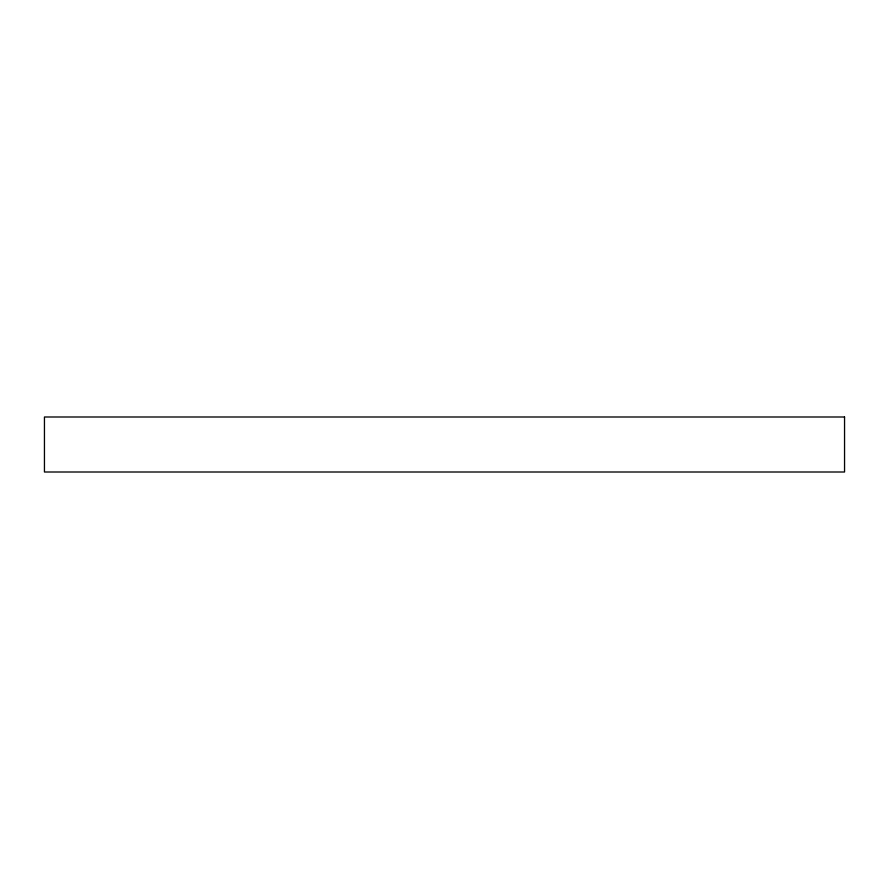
<?xml version="1.0" encoding="UTF-8"?>
<svg xmlns="http://www.w3.org/2000/svg" width="889" height="889" viewBox="0 0 889 889"><rect width="100%" height="100%" fill="white"/><g stroke="black" fill="none" stroke-linecap="round" stroke-linejoin="round"><path stroke-width="1.33" d="M844.55 416.997L44.45 416.997L44.45 472.003L844.55 472.003L844.55 416.997"/></g></svg>
